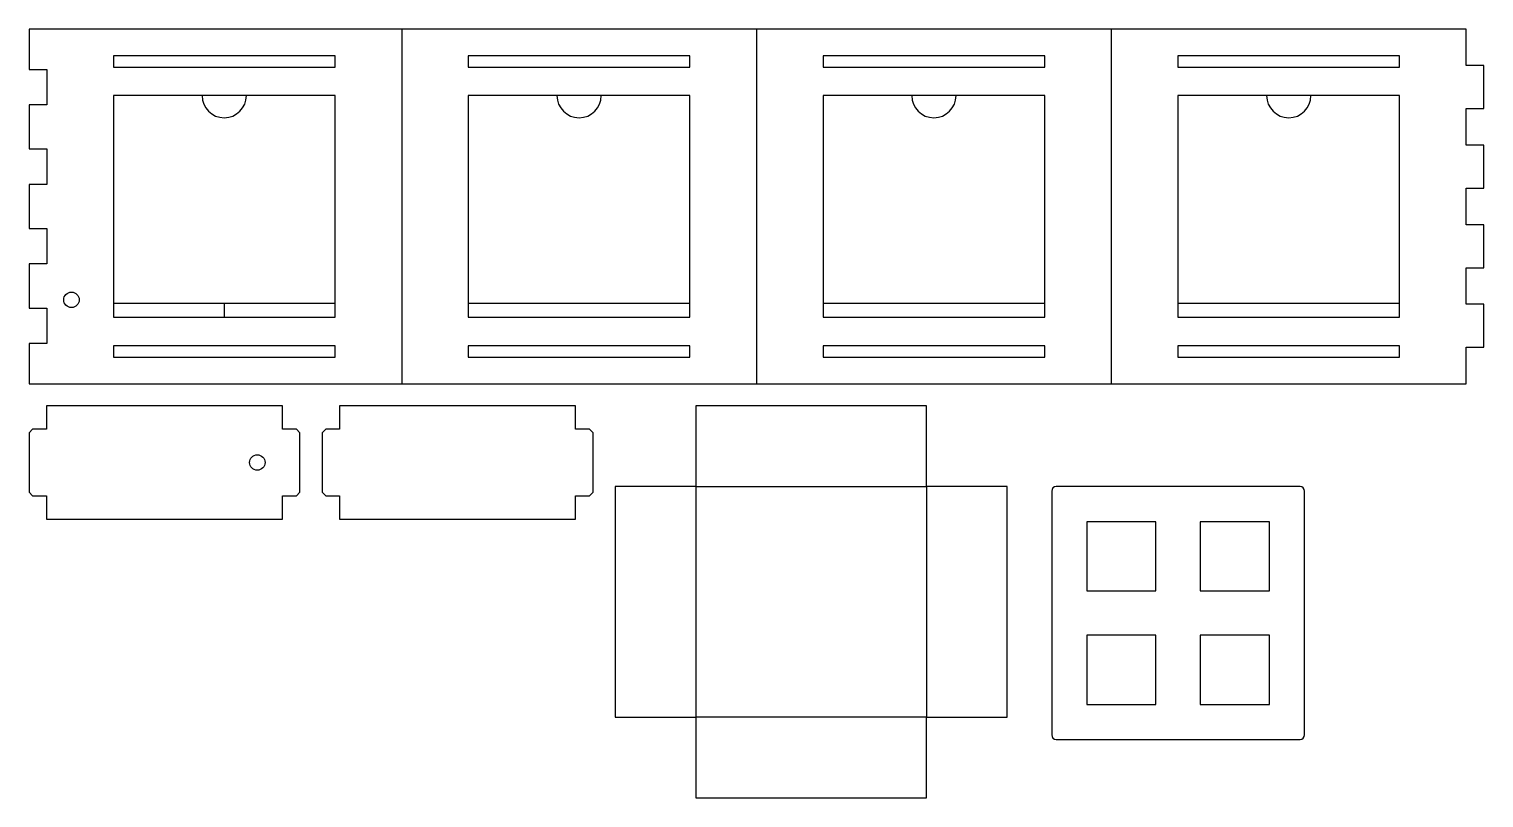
# Model space of a CAD drawing. Header units: millimetres. Extents: x -259 to 643, y -169 to 116.
# Drawn here: x -259.1 to 157.5, y -169.4 to 50.8 of the extents above; entities that cross this region are included whole.
import ezdxf

# ---------------------------------------------------------------- set-up
doc = ezdxf.new("R2010")
doc.units = ezdxf.units.MM
doc.linetypes.add('CENTERX2', pattern=[20.32, 12.7, -2.54, 2.54, -2.54])

msp = doc.modelspace()

# ---------------------------------------------------------------- linework, layer by layer
at = {"color": 7, "linetype": 'Continuous', "lineweight": 25}
for p, q in [((-259.08, 50.8), (-259.08, 39.26)), ((152.4, 50.8), (-259.08, 50.8)), ((152.4, 40.34), (152.4, 50.8)), ((-171.45, 43.18), (-234.95, 43.18)), ((-234.95, 43.18), (-234.95, 39.88)), ((-171.45, 39.88), (-171.45, 43.18)), ((-69.85, 43.18), (-133.35, 43.18)), ((-133.35, 43.18), (-133.35, 39.88)), ((-69.85, 39.88), (-69.85, 43.18)), ((31.75, 43.18), (-31.75, 43.18)), ((-31.75, 43.18), (-31.75, 39.88)), ((31.75, 39.88), (31.75, 43.18)), ((133.35, 43.18), (69.85, 43.18)), ((69.85, 43.18), (69.85, 39.88)), ((133.35, 39.88), (133.35, 43.18)), ((-259.08, 39.26), (-254, 39.26)), ((-254, 39.26), (-254, 29.1)), ((-234.95, 39.88), (-171.45, 39.88)), ((-133.35, 39.88), (-69.85, 39.88)), ((-31.75, 39.88), (31.75, 39.88)), ((69.85, 39.88), (133.35, 39.88)), ((157.48, 40.34), (152.4, 40.34)), ((157.48, 28.02), (157.48, 40.34)), ((-171.45, 31.75), (-234.95, 31.75)), ((-234.95, 31.75), (-234.95, -31.75)), ((-171.45, -31.75), (-171.45, 31.75)), ((-69.85, 31.75), (-133.35, 31.75)), ((-133.35, 31.75), (-133.35, -31.75)), ((-69.85, -31.75), (-69.85, 31.75)), ((31.75, 31.75), (-31.75, 31.75)), ((-31.75, 31.75), (-31.75, -31.75)), ((31.75, -31.75), (31.75, 31.75)), ((133.35, 31.75), (69.85, 31.75)), ((69.85, 31.75), (69.85, -31.75)), ((133.35, -31.75), (133.35, 31.75)), ((-254, 29.1), (-259.08, 29.1)), ((-259.08, 29.1), (-259.08, 16.47)), ((152.4, 28.02), (157.48, 28.02)), ((152.4, 17.55), (152.4, 28.02)), ((157.48, 17.55), (152.4, 17.55)), ((157.48, 5.23), (157.48, 17.55)), ((-259.08, 16.47), (-254, 16.47)), ((-254, 16.47), (-254, 6.31)), ((-259.08, 6.31), (-259.08, -6.31)), ((-254, 6.31), (-259.08, 6.31)), ((152.4, 5.23), (157.48, 5.23)), ((152.4, -5.23), (152.4, 5.23)), ((-259.08, -6.31), (-254, -6.31)), ((-254, -6.31), (-254, -16.47)), ((157.48, -5.23), (152.4, -5.23)), ((157.48, -17.55), (157.48, -5.23)), ((-259.08, -16.47), (-259.08, -29.1)), ((-254, -16.47), (-259.08, -16.47)), ((152.4, -17.55), (157.48, -17.55)), ((152.4, -28.02), (152.4, -17.55)), ((-259.08, -29.1), (-254, -29.1)), ((-254, -29.1), (-254, -39.26)), ((157.48, -28.02), (152.4, -28.02)), ((157.48, -40.34), (157.48, -28.02)), ((-234.95, -31.75), (-171.45, -31.75)), ((-133.35, -31.75), (-69.85, -31.75)), ((-31.75, -31.75), (31.75, -31.75)), ((69.85, -31.75), (133.35, -31.75)), ((-259.08, -39.26), (-259.08, -50.8)), ((-254, -39.26), (-259.08, -39.26)), ((-171.45, -39.88), (-234.95, -39.88)), ((-234.95, -39.88), (-234.95, -43.18)), ((-171.45, -43.18), (-171.45, -39.88)), ((-69.85, -39.88), (-133.35, -39.88)), ((-133.35, -39.88), (-133.35, -43.18)), ((-69.85, -43.18), (-69.85, -39.88)), ((31.75, -39.88), (-31.75, -39.88)), ((-31.75, -39.88), (-31.75, -43.18)), ((31.75, -43.18), (31.75, -39.88)), ((133.35, -39.88), (69.85, -39.88)), ((69.85, -39.88), (69.85, -43.18)), ((133.35, -43.18), (133.35, -39.88)), ((152.4, -40.34), (157.48, -40.34)), ((152.4, -50.8), (152.4, -40.34)), ((-234.95, -43.18), (-171.45, -43.18)), ((-133.35, -43.18), (-69.85, -43.18)), ((-31.75, -43.18), (31.75, -43.18)), ((69.85, -43.18), (133.35, -43.18)), ((-259.08, -50.8), (152.4, -50.8)), ((-254.08, -57.15), (-254.08, -63.82)), ((-186.52, -57.15), (-254.08, -57.15)), ((-186.52, -63.82), (-186.52, -57.15)), ((-170.17, -57.15), (-170.17, -63.82)), ((-102.6, -57.15), (-170.17, -57.15)), ((-102.6, -63.82), (-102.6, -57.15)), ((-68.14, -57.15), (-68.14, -80.26)), ((-2.1, -57.15), (-68.14, -57.15)), ((-2.1, -80.26), (-2.1, -57.15)), ((-258.06, -63.82), (-259.08, -64.83)), ((-259.08, -64.83), (-259.08, -81.85)), ((-254.08, -63.82), (-258.06, -63.82)), ((-182.53, -63.82), (-186.52, -63.82)), ((-181.52, -64.83), (-182.53, -63.82)), ((-181.52, -81.85), (-181.52, -64.83)), ((-174.15, -63.82), (-175.17, -64.83)), ((-175.17, -64.83), (-175.17, -81.85)), ((-170.17, -63.82), (-174.15, -63.82)), ((-98.62, -63.82), (-102.6, -63.82)), ((-97.6, -64.83), (-98.62, -63.82)), ((-97.6, -81.85), (-97.6, -64.83)), ((-259.08, -81.85), (-258.06, -82.87)), ((-258.06, -82.87), (-254.08, -82.87)), ((-254.08, -82.87), (-254.08, -89.53)), ((-186.52, -89.53), (-186.52, -82.87)), ((-186.52, -82.87), (-182.53, -82.87)), ((-182.53, -82.87), (-181.52, -81.85)), ((-175.17, -81.85), (-174.15, -82.87)), ((-174.15, -82.87), (-170.17, -82.87)), ((-170.17, -82.87), (-170.17, -89.53)), ((-102.6, -89.53), (-102.6, -82.87)), ((-102.6, -82.87), (-98.62, -82.87)), ((-98.62, -82.87), (-97.6, -81.85)), ((-91.25, -80.26), (-91.25, -146.3)), ((-68.14, -80.26), (-91.25, -80.26)), ((21.02, -80.26), (-2.1, -80.26)), ((21.02, -146.3), (21.02, -80.26)), ((33.72, -81.53), (33.72, -151.38)), ((104.84, -80.26), (34.99, -80.26)), ((106.11, -151.38), (106.11, -81.53)), ((-254.08, -89.53), (-186.52, -89.53)), ((-170.17, -89.53), (-102.6, -89.53)), ((63.56, -90.3), (43.75, -90.3)), ((43.75, -90.3), (43.75, -110.11)), ((63.56, -110.11), (63.56, -90.3)), ((76.26, -90.3), (76.26, -110.11)), ((96.07, -90.3), (76.26, -90.3)), ((96.07, -110.11), (96.07, -90.3)), ((43.75, -110.11), (63.56, -110.11)), ((76.26, -110.11), (96.07, -110.11)), ((43.75, -122.81), (43.75, -142.62)), ((63.56, -122.81), (43.75, -122.81)), ((63.56, -142.62), (63.56, -122.81)), ((76.26, -122.81), (76.26, -142.62)), ((96.07, -122.81), (76.26, -122.81)), ((96.07, -142.62), (96.07, -122.81)), ((43.75, -142.62), (63.56, -142.62)), ((76.26, -142.62), (96.07, -142.62)), ((-91.25, -146.3), (-68.14, -146.3)), ((-68.14, -146.3), (-68.14, -169.42)), ((-2.1, -146.3), (21.02, -146.3)), ((-2.1, -169.42), (-2.1, -146.3)), ((34.99, -152.65), (104.84, -152.65)), ((-68.14, -169.42), (-2.1, -169.42))]:
    msp.add_line(p, q, dxfattribs=at)
at = {"color": 7, "linetype": 'Continuous'}
for p, q in [((-152.4, 50.8), (-152.4, -50.8)), ((-50.8, 50.8), (-50.8, -50.8)), ((50.8, 50.8), (50.8, -50.8)), ((-196.85, 31.75), (-209.55, 31.75)), ((-95.25, 31.75), (-107.95, 31.75)), ((6.35, 31.75), (-6.35, 31.75)), ((107.95, 31.75), (95.25, 31.75)), ((-234.95, -27.69), (-171.45, -27.69)), ((-133.35, -27.69), (-69.85, -27.69)), ((-31.75, -27.69), (31.75, -27.69)), ((69.85, -27.69), (133.35, -27.69)), ((-68.14, -80.26), (-2.1, -80.26)), ((-68.14, -80.26), (-68.14, -146.3)), ((-2.1, -80.26), (-2.1, -146.3)), ((-2.1, -146.3), (-68.14, -146.3))]:
    msp.add_line(p, q, dxfattribs=at)
at = {"color": 7, "linetype": 'CENTERX2'}
for p, q in [((-234.95, 31.75), (-234.95, -27.69)), ((-203.2, -27.69), (-203.2, -31.75))]:
    msp.add_line(p, q, dxfattribs=at)
at = {"color": 7, "linetype": 'Continuous', "lineweight": 25}
for centre in [(-246.95, -26.75), (-193.74, -73.34)]:
    msp.add_circle(centre, 2.22, dxfattribs=at)
at = {"color": 7, "linetype": 'Continuous'}
for centre in [(-203.2, 31.75), (-101.6, 31.75), (0, 31.75), (101.6, 31.75)]:
    msp.add_arc(centre, 6.35, 180, 0, dxfattribs=at)
at = {"color": 7, "linetype": 'Continuous', "lineweight": 25}
for centre, start, end in [((34.99, -81.53), 90, 180), ((104.84, -81.53), 0, 90), ((34.99, -151.38), 180, 270), ((104.84, -151.38), 270, 0)]:
    msp.add_arc(centre, 1.27, start, end, dxfattribs=at)

doc.saveas('drawing.dxf')
